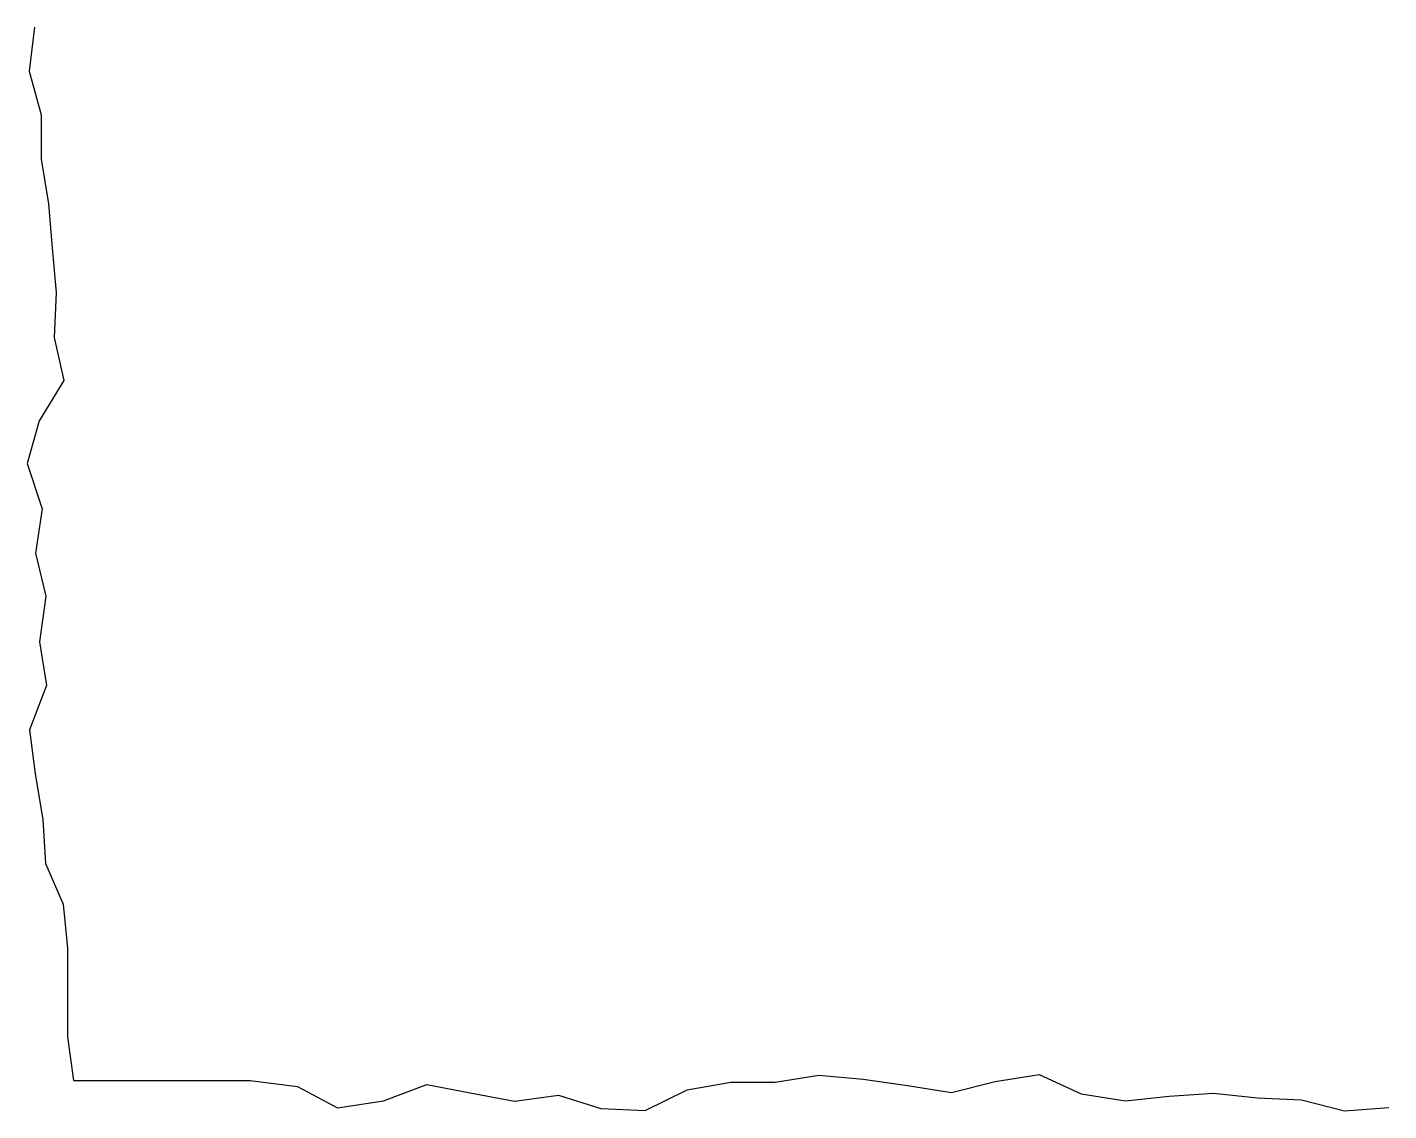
# Model space of a CAD drawing. Header units: inches. Extents: x 7.192 to 8.116, y 11.7 to 12.436.
import ezdxf

# ---------------------------------------------------------------- set-up
doc = ezdxf.new("R2010")
doc.units = ezdxf.units.IN
doc.layers.add('TRACE', color=7, linetype='Continuous')

msp = doc.modelspace()

# ---------------------------------------------------------------- linework, layer by layer
at = {"layer": 'TRACE'}
msp.add_lwpolyline([(7.19662, 12.43556), (7.19306, 12.40565), (7.2012, 12.37603), (7.2012, 12.34592), (7.20623, 12.31559), (7.20869, 12.2857), (7.21132, 12.25555), (7.21003, 12.22498), (7.21671, 12.19574), (7.19987, 12.16838), (7.19178, 12.13938), (7.20191, 12.10874), (7.1973, 12.07865), (7.20435, 12.04936), (7.20012, 12.01848), (7.20485, 11.98884), (7.19324, 11.95864), (7.19707, 11.92889), (7.2023, 11.89792), (7.20409, 11.86794), (7.21624, 11.84038), (7.21916, 11.81043), (7.21916, 11.78044), (7.21916, 11.75046), (7.22316, 11.72073), (7.25316, 11.72073), (7.28315, 11.72073), (7.31314, 11.72073), (7.34314, 11.72073), (7.37518, 11.71672), (7.40234, 11.70218), (7.43345, 11.70687), (7.46288, 11.71791), (7.49237, 11.71242), (7.52255, 11.70668), (7.55226, 11.71085), (7.5811, 11.70168), (7.61119, 11.70033), (7.6396, 11.71444), (7.66916, 11.71952), (7.6993, 11.71952), (7.72907, 11.72431), (7.75909, 11.72167), (7.78924, 11.71728), (7.81897, 11.71255), (7.84863, 11.71994), (7.87845, 11.72477), (7.9071, 11.71177), (7.93701, 11.70694), (7.96685, 11.71005), (7.99679, 11.71207), (8.02665, 11.7089), (8.05662, 11.70768), (8.08566, 11.70017), (8.11577, 11.7023)], dxfattribs=at)

doc.saveas('drawing.dxf')
